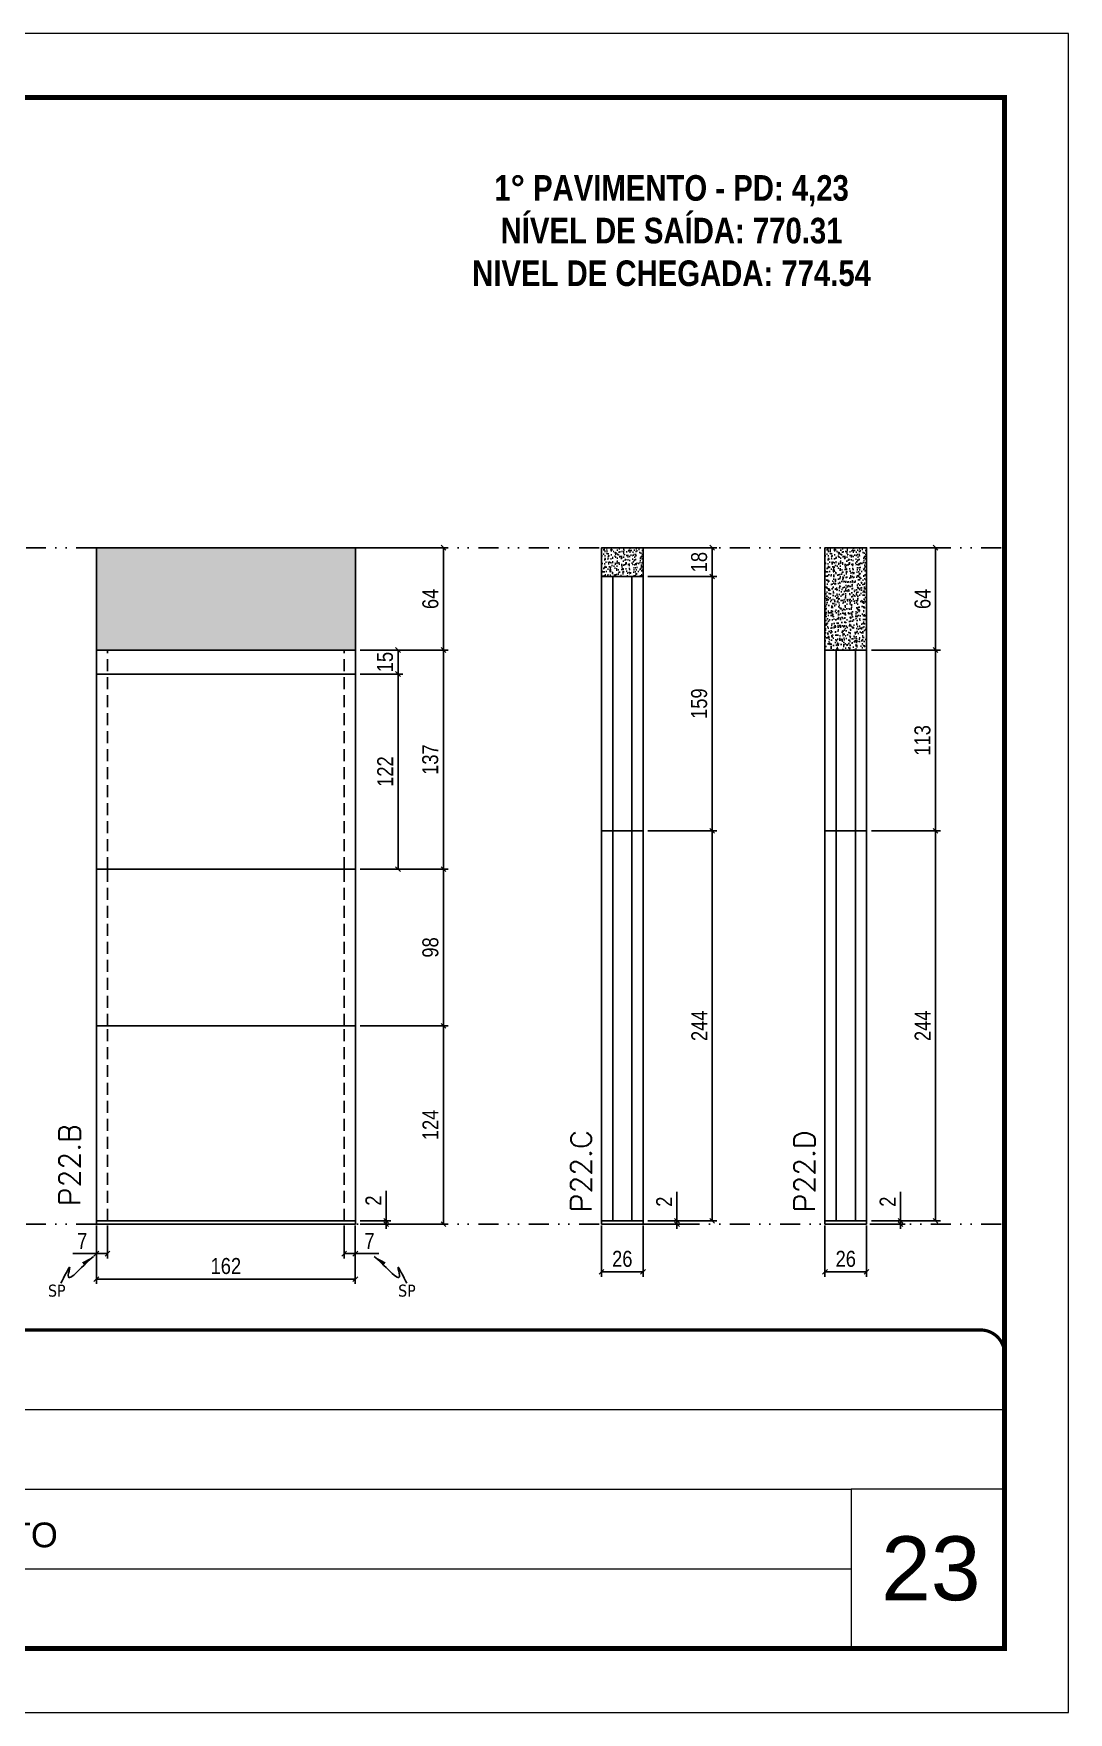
# Model space of a CAD drawing. Header units: millimetres. Extents: x 787 to 8287, y -592 to 17063.
# Drawn here: x 5447 to 6094, y 5151 to 6201 of the extents above; entities that cross this region are included whole.
import ezdxf

# ---------------------------------------------------------------- set-up
doc = ezdxf.new("R2010")
doc.units = ezdxf.units.MM
for name, pattern in [('CONTINUO', [0]), ('DASHED', [0.75, 0.5, -0.25]), ('DIVIDE2', [0.625, 0.25, -0.125, 0, -0.125, 0, -0.125]), ('HIDDEN', [0.375, 0.25, -0.125])]:
    doc.linetypes.add(name, pattern=pattern)
for name, color, linetype, lineweight in [('CARIMBO', 255, 'Continuous', 9), ('Folhas', 255, 'Continuous', 9), ('SARRAFO DE PRESSAO', 251, 'DASHED', 9), ('Texto Seção', 7, 'Continuous', 15)]:
    doc.layers.add(name, color=color, linetype=linetype, lineweight=lineweight)
for name, color, linetype in [('COTA', 241, 'Continuous'), ('NOMENCLATURA', 7, 'Continuous'), ('Nível', 160, 'Continuous'), ('Painéis', 200, 'Continuous'), ('SARR_2.2x7', 40, 'Continuous'), ('Sarrafo de Pressão', 42, 'HIDDEN'), ('texto', 7, 'Continuous')]:
    doc.layers.add(name, color=color, linetype=linetype)
doc.styles.add('ARIAL', font='arial.ttf')
doc.styles.add('COTA TECNICA', font='techl___.ttf', dxfattribs={"height": 10})
doc.styles.add('COTA TECNICA-50', font='techl___.ttf', dxfattribs={"height": 10})
doc.styles.add('REGUA-120', font='ROMANS.shx', dxfattribs={"height": 15})
doc.styles.add('ROMANC', font='techb___.ttf', dxfattribs={"height": 2.5})
doc.styles.get("Standard").update_dxf_attribs({"font": 'arial.ttf'})
doc.dimstyles.new('COTA PAINEL-50', dxfattribs={"dimtxt": 10, "dimasz": 3, "dimexe": 3, "dimexo": 3, "dimgap": 3, "dimtad": 1, "dimdec": 1, "dimzin": 12, "dimdsep": 46, "dimtxsty": 'COTA TECNICA-50', "dimblk1": 'OBLIQUE', "dimblk2": 'OBLIQUE', "dimsah": 1, "dimcen": 0.9, "dimclrd": 4, "dimclre": 4, "dimclrt": 240, "dimadec": 1, "dimazin": 3, "dimtfac": 1, "dimtdec": 1, "dimtmove": 0, "dimatfit": 3, "dimfxl": 0, "dimtolj": 1, "dimtzin": 12, "dimarcsym": 0})
doc.dimstyles.new('PAINEL', dxfattribs={"dimtxt": 10, "dimasz": 3, "dimexe": 3, "dimexo": 3, "dimgap": 3, "dimtad": 1, "dimdec": 1, "dimzin": 12, "dimdsep": 46, "dimtxsty": 'COTA TECNICA', "dimblk1": 'OBLIQUE', "dimblk2": 'OBLIQUE', "dimsah": 1, "dimcen": 0.9, "dimclrd": 4, "dimclre": 4, "dimclrt": 240, "dimadec": 1, "dimazin": 3, "dimtfac": 1, "dimtdec": 1, "dimtmove": 0, "dimatfit": 3, "dimfxl": 0, "dimtolj": 1, "dimtzin": 12, "dimarcsym": 0})
doc.dimstyles.get("Standard").update_dxf_attribs({"dimtxt": 0.18, "dimasz": 0.18, "dimexe": 0.18, "dimexo": 0.0625, "dimgap": 0.09, "dimtad": 0, "dimtih": 1, "dimtoh": 1, "dimdec": 4, "dimzin": 0, "dimdsep": 46, "dimtxsty": 'Standard', "dimcen": 0.09, "dimadec": 0, "dimazin": 0, "dimtfac": 1, "dimtdec": 4, "dimtofl": 0, "dimtmove": 0, "dimatfit": 3, "dimfxl": 0, "dimtolj": 1, "dimtzin": 0, "dimarcsym": 0})

# ---------------------------------------------------------------- blocks, each defined once
blk = doc.blocks.new('9999999999')
at = {"color": 30, "linetype": 'CONTINUO'}
for p, q in [((98564.6, 34379.6), (99584, 34379.6)), ((98564.6, 34329.8), (99488, 34329.8)), ((99584, 34329.8), (99488, 34329.8)), ((99488, 34329.8), (99488, 34230.2)), ((98564.6, 34280), (99488, 34280))]:
    blk.add_line(p, q, dxfattribs=at)
at = {"color": 30, "linetype": 'CONTINUO', "const_width": 2}
blk.add_lwpolyline([(99584, 34230.2), (99584, 34414.4, 0.414214), (99569, 34429.4), (98229, 34429.4, 0.414214), (98214, 34414.4), (98214, 34245.2, 0.414214), (98229, 34230.2), (99584, 34230.2)], format="xyb", dxfattribs=at)
at = {"layer": 'Folhas'}
blk.add_lwpolyline([(98139, 34190.2), (99624, 34190.2), (99624, 35240.2), (98139, 35240.2)], close=True, dxfattribs=at)
at = {"layer": 'Folhas', "color": 30, "const_width": 3}
blk.add_lwpolyline([(98214, 34230.2), (99584, 34230.2), (99584, 35200.2), (98214, 35200.2)], close=True, dxfattribs=at)
at = {"color": 7, "linetype": 'Continuous', "ltscale": 5, "style": 'ARIAL'}
blk.add_text('1° PAVIMENTO', height=15.483, dxfattribs=at).set_placement((98837.7, 34293.5))
blk = doc.blocks.new('_Oblique')
at = {"color": 0, "linetype": 'ByBlock', "lineweight": -2}
blk.add_line((-0.5, -0.5), (0.5, 0.5), dxfattribs=at)
blk = doc.blocks.new('*D601')
at = {"layer": 'COTA', "color": 4, "lineweight": -2}
for p, q in [((5485.9, 5455.7), (5485.9, 5419.3)), ((5647.9, 5455.7), (5647.9, 5419.3)), ((5647.9, 5422.3), (5485.9, 5422.3))]:
    blk.add_line(p, q, dxfattribs=at)
at = {"layer": 'Defpoints', "color": 0}
for p in [(5485.9, 5458.7), (5647.9, 5458.7), (5485.9, 5422.3)]:
    blk.add_point(p, dxfattribs=at)
at = {"layer": 'COTA', "color": 4, "lineweight": -2, "xscale": 3, "yscale": 3, "zscale": 3, "rotation": 180}
blk.add_blockref('_Oblique', (5485.9, 5422.3), dxfattribs=at)
at = {"layer": 'COTA', "color": 4, "lineweight": -2, "xscale": 3, "yscale": 3, "zscale": 3}
blk.add_blockref('_Oblique', (5647.9, 5422.3), dxfattribs=at)
at = {"layer": 'COTA', "color": 240, "insert": (5566.9, 5430.4), "char_height": 10, "attachment_point": 5, "style": 'COTA TECNICA'}
blk.add_mtext('\\A1;162', dxfattribs=at)
blk = doc.blocks.new('*D602')
at = {"layer": 'COTA', "color": 4, "lineweight": -2}
for p, q in [((5640.9, 5455.7), (5640.9, 5435.2)), ((5647.9, 5453.7), (5647.9, 5435.2)), ((5640.9, 5438.2), (5647.9, 5438.2)), ((5647.9, 5438.2), (5662.7, 5438.2))]:
    blk.add_line(p, q, dxfattribs=at)
at = {"layer": 'Defpoints', "color": 0}
for p in [(5640.9, 5458.7), (5647.9, 5456.7), (5647.9, 5438.2)]:
    blk.add_point(p, dxfattribs=at)
at = {"layer": 'COTA', "color": 4, "lineweight": -2, "xscale": 3, "yscale": 3, "zscale": 3, "rotation": 180}
blk.add_blockref('_Oblique', (5640.9, 5438.2), dxfattribs=at)
at = {"layer": 'COTA', "color": 4, "lineweight": -2, "xscale": 3, "yscale": 3, "zscale": 3}
blk.add_blockref('_Oblique', (5647.9, 5438.2), dxfattribs=at)
at = {"layer": 'COTA', "color": 240, "insert": (5656.8, 5446.2), "char_height": 10, "attachment_point": 5, "style": 'COTA TECNICA-50'}
blk.add_mtext('\\A1;7', dxfattribs=at)
blk = doc.blocks.new('*D603')
at = {"layer": 'COTA', "color": 4, "lineweight": -2}
for p, q in [((5485.9, 5453.7), (5485.9, 5435.2)), ((5492.9, 5455.7), (5492.9, 5435.2)), ((5485.9, 5438.2), (5471.2, 5438.2)), ((5492.9, 5438.2), (5485.9, 5438.2))]:
    blk.add_line(p, q, dxfattribs=at)
at = {"layer": 'Defpoints', "color": 0}
for p in [(5485.9, 5456.7), (5492.9, 5458.7), (5485.9, 5438.2)]:
    blk.add_point(p, dxfattribs=at)
at = {"layer": 'COTA', "color": 4, "lineweight": -2, "xscale": 3, "yscale": 3, "zscale": 3, "rotation": 180}
blk.add_blockref('_Oblique', (5485.9, 5438.2), dxfattribs=at)
at = {"layer": 'COTA', "color": 4, "lineweight": -2, "xscale": 3, "yscale": 3, "zscale": 3}
blk.add_blockref('_Oblique', (5492.9, 5438.2), dxfattribs=at)
at = {"layer": 'COTA', "color": 240, "insert": (5477.1, 5446.2), "char_height": 10, "attachment_point": 5, "style": 'COTA TECNICA-50'}
blk.add_mtext('\\A1;7', dxfattribs=at)
blk = doc.blocks.new('*D604')
at = {"layer": 'COTA', "color": 4, "linetype": 'ByBlock', "lineweight": -2}
for p, q in [((5650.9, 5580.7), (5706, 5580.7)), ((5703, 5456.7), (5703, 5580.7)), ((5650.9, 5456.7), (5706, 5456.7))]:
    blk.add_line(p, q, dxfattribs=at)
at = {"layer": 'Defpoints', "color": 0, "linetype": 'ByBlock'}
for p in [(5647.9, 5580.7), (5703, 5580.7), (5647.9, 5456.7)]:
    blk.add_point(p, dxfattribs=at)
at = {"layer": 'COTA', "color": 4, "linetype": 'ByBlock', "lineweight": -2, "xscale": 3, "yscale": 3, "zscale": 3}
for p, rotation in [((5703, 5580.7), 90), ((5703, 5456.7), 270)]:
    blk.add_blockref('_Oblique', p, dxfattribs=dict(at, rotation=rotation))
at = {"layer": 'COTA', "color": 240, "linetype": 'ByBlock', "insert": (5694.9, 5518.7), "char_height": 10, "attachment_point": 5, "rotation": 90, "style": 'COTA TECNICA'}
blk.add_mtext('\\A1;124', dxfattribs=at)
blk = doc.blocks.new('*D605')
at = {"layer": 'COTA', "color": 4, "lineweight": -2}
for p, q in [((5667.2, 5458.7), (5667.2, 5477.5)), ((5650.9, 5458.7), (5670.2, 5458.7)), ((5650.9, 5456.7), (5670.2, 5456.7)), ((5667.2, 5456.7), (5667.2, 5458.7)), ((5667.2, 5456.7), (5667.2, 5453.7))]:
    blk.add_line(p, q, dxfattribs=at)
at = {"layer": 'Defpoints', "color": 0}
for p in [(5647.9, 5458.7), (5647.9, 5456.7), (5667.2, 5456.7)]:
    blk.add_point(p, dxfattribs=at)
at = {"layer": 'COTA', "color": 4, "lineweight": -2, "xscale": 3, "yscale": 3, "zscale": 3}
for p, rotation in [((5667.2, 5458.7), 270), ((5667.2, 5456.7), 90)]:
    blk.add_blockref('_Oblique', p, dxfattribs=dict(at, rotation=rotation))
at = {"layer": 'COTA', "color": 240, "insert": (5659.2, 5471.4), "char_height": 10, "attachment_point": 5, "rotation": 90, "style": 'COTA TECNICA-50'}
blk.add_mtext('\\A1;2', dxfattribs=at)
blk = doc.blocks.new('*D606')
at = {"layer": 'COTA', "color": 4, "linetype": 'ByBlock', "lineweight": -2}
for p, q in [((5650.9, 5580.7), (5706, 5580.7)), ((5703, 5456.7), (5703, 5580.7)), ((5650.9, 5456.7), (5706, 5456.7))]:
    blk.add_line(p, q, dxfattribs=at)
at = {"layer": 'Defpoints', "color": 0, "linetype": 'ByBlock'}
for p in [(5647.9, 5580.7), (5703, 5580.7), (5647.9, 5456.7)]:
    blk.add_point(p, dxfattribs=at)
at = {"layer": 'COTA', "color": 4, "linetype": 'ByBlock', "lineweight": -2, "xscale": 3, "yscale": 3, "zscale": 3}
for p, rotation in [((5703, 5580.7), 90), ((5703, 5456.7), 270)]:
    blk.add_blockref('_Oblique', p, dxfattribs=dict(at, rotation=rotation))
at = {"layer": 'COTA', "color": 240, "linetype": 'ByBlock', "insert": (5694.9, 5518.7), "char_height": 10, "attachment_point": 5, "rotation": 90, "style": 'COTA TECNICA'}
blk.add_mtext('\\A1;124', dxfattribs=at)
blk = doc.blocks.new('*D607')
at = {"layer": 'COTA', "color": 4, "lineweight": -2}
for p, q in [((5650.9, 5678.7), (5706, 5678.7)), ((5703, 5580.7), (5703, 5678.7)), ((5650.9, 5580.7), (5706, 5580.7))]:
    blk.add_line(p, q, dxfattribs=at)
at = {"layer": 'Defpoints', "color": 0}
for p in [(5647.9, 5678.7), (5703, 5678.7), (5647.9, 5580.7)]:
    blk.add_point(p, dxfattribs=at)
at = {"layer": 'COTA', "color": 4, "lineweight": -2, "xscale": 3, "yscale": 3, "zscale": 3}
for p, rotation in [((5703, 5678.7), 90), ((5703, 5580.7), 270)]:
    blk.add_blockref('_Oblique', p, dxfattribs=dict(at, rotation=rotation))
at = {"layer": 'COTA', "color": 240, "insert": (5694.9, 5629.7), "char_height": 10, "attachment_point": 5, "rotation": 90, "style": 'COTA TECNICA-50'}
blk.add_mtext('\\A1;98', dxfattribs=at)
blk = doc.blocks.new('*D608')
at = {"layer": 'COTA', "color": 4, "lineweight": -2}
for p, q in [((5616.9, 5879.7), (5706, 5879.7)), ((5703, 5815.7), (5703, 5879.7)), ((5650.9, 5815.7), (5706, 5815.7))]:
    blk.add_line(p, q, dxfattribs=at)
at = {"layer": 'Defpoints', "color": 0}
for p in [(5613.9, 5879.7), (5703, 5879.7), (5647.9, 5815.7)]:
    blk.add_point(p, dxfattribs=at)
at = {"layer": 'COTA', "color": 4, "lineweight": -2, "xscale": 3, "yscale": 3, "zscale": 3}
for p, rotation in [((5703, 5879.7), 90), ((5703, 5815.7), 270)]:
    blk.add_blockref('_Oblique', p, dxfattribs=dict(at, rotation=rotation))
at = {"layer": 'COTA', "color": 240, "insert": (5694.9, 5847.7), "char_height": 10, "attachment_point": 5, "rotation": 90, "style": 'COTA TECNICA-50'}
blk.add_mtext('\\A1;64', dxfattribs=at)
blk = doc.blocks.new('*D609')
at = {"layer": 'COTA', "color": 4, "lineweight": -2}
for p, q in [((5650.9, 5815.7), (5706, 5815.7)), ((5703, 5815.7), (5703, 5678.7)), ((5650.9, 5678.7), (5706, 5678.7))]:
    blk.add_line(p, q, dxfattribs=at)
at = {"layer": 'Defpoints', "color": 0}
for p in [(5647.9, 5815.7), (5647.9, 5678.7), (5703, 5678.7)]:
    blk.add_point(p, dxfattribs=at)
at = {"layer": 'COTA', "color": 4, "lineweight": -2, "xscale": 3, "yscale": 3, "zscale": 3}
for p, rotation in [((5703, 5815.7), 90), ((5703, 5678.7), 270)]:
    blk.add_blockref('_Oblique', p, dxfattribs=dict(at, rotation=rotation))
at = {"layer": 'COTA', "color": 240, "insert": (5694.8, 5747.2), "char_height": 10, "attachment_point": 5, "rotation": 90, "style": 'COTA TECNICA-50'}
blk.add_mtext('\\A1;137', dxfattribs=at)
blk = doc.blocks.new('*D616')
at = {"layer": 'COTA', "color": 4, "lineweight": -2}
for p, q in [((5941.7, 5455.7), (5941.7, 5423.8)), ((5967.7, 5455.7), (5967.7, 5423.8)), ((5941.7, 5426.8), (5967.7, 5426.8))]:
    blk.add_line(p, q, dxfattribs=at)
at = {"layer": 'Defpoints', "color": 0}
for p in [(5941.7, 5458.7), (5967.7, 5458.7), (5967.7, 5426.8)]:
    blk.add_point(p, dxfattribs=at)
at = {"layer": 'COTA', "color": 4, "lineweight": -2, "xscale": 3, "yscale": 3, "zscale": 3, "rotation": 180}
blk.add_blockref('_Oblique', (5941.7, 5426.8), dxfattribs=at)
at = {"layer": 'COTA', "color": 4, "lineweight": -2, "xscale": 3, "yscale": 3, "zscale": 3}
blk.add_blockref('_Oblique', (5967.7, 5426.8), dxfattribs=at)
at = {"layer": 'COTA', "color": 240, "insert": (5954.7, 5434.9), "char_height": 10, "attachment_point": 5, "style": 'COTA TECNICA'}
blk.add_mtext('\\A1;26', dxfattribs=at)
blk = doc.blocks.new('*D617')
at = {"layer": 'COTA', "color": 4, "lineweight": -2}
for p, q in [((5988.9, 5458.7), (5988.9, 5476.8)), ((5970.7, 5458.7), (5991.9, 5458.7)), ((5970.7, 5456.7), (5991.9, 5456.7)), ((5988.9, 5456.7), (5988.9, 5458.7)), ((5988.9, 5456.7), (5988.9, 5453.7))]:
    blk.add_line(p, q, dxfattribs=at)
at = {"layer": 'Defpoints', "color": 0}
for p in [(5967.7, 5458.7), (5967.7, 5456.7), (5988.9, 5458.7)]:
    blk.add_point(p, dxfattribs=at)
at = {"layer": 'COTA', "color": 4, "lineweight": -2, "xscale": 3, "yscale": 3, "zscale": 3}
for p, rotation in [((5988.9, 5458.7), 270), ((5988.9, 5456.7), 90)]:
    blk.add_blockref('_Oblique', p, dxfattribs=dict(at, rotation=rotation))
at = {"layer": 'COTA', "color": 240, "insert": (5980.9, 5470.7), "char_height": 10, "attachment_point": 5, "rotation": 90, "style": 'COTA TECNICA-50'}
blk.add_mtext('\\A1;2', dxfattribs=at)
blk = doc.blocks.new('*D1315')
at = {"layer": 'COTA', "color": 4, "linetype": 'ByBlock', "lineweight": -2}
for p, q in [((5970.7, 5879.7), (6013.9, 5879.7)), ((6010.9, 5879.7), (6010.9, 5815.7)), ((5970.7, 5815.7), (6013.9, 5815.7))]:
    blk.add_line(p, q, dxfattribs=at)
at = {"layer": 'Defpoints', "color": 0, "linetype": 'ByBlock'}
for p in [(5967.7, 5879.7), (5967.7, 5815.7), (6010.9, 5815.7)]:
    blk.add_point(p, dxfattribs=at)
at = {"layer": 'COTA', "color": 4, "linetype": 'ByBlock', "lineweight": -2, "xscale": 3, "yscale": 3, "zscale": 3}
for p, rotation in [((6010.9, 5879.7), 90), ((6010.9, 5815.7), 270)]:
    blk.add_blockref('_Oblique', p, dxfattribs=dict(at, rotation=rotation))
at = {"layer": 'COTA', "color": 240, "linetype": 'ByBlock', "insert": (6002.8, 5847.7), "char_height": 10, "attachment_point": 5, "rotation": 90, "style": 'COTA TECNICA'}
blk.add_mtext('\\A1;64', dxfattribs=at)
blk = doc.blocks.new('*D1319')
at = {"layer": 'COTA', "color": 4, "lineweight": -2}
for p, q in [((5970.7, 5702.7), (6013.9, 5702.7)), ((6010.9, 5458.7), (6010.9, 5702.7)), ((5970.7, 5458.7), (6013.9, 5458.7))]:
    blk.add_line(p, q, dxfattribs=at)
at = {"layer": 'Defpoints', "color": 0}
for p in [(5967.7, 5702.7), (6010.9, 5702.7), (5967.7, 5458.7)]:
    blk.add_point(p, dxfattribs=at)
at = {"layer": 'COTA', "color": 4, "lineweight": -2, "xscale": 3, "yscale": 3, "zscale": 3}
for p, rotation in [((6010.9, 5702.7), 90), ((6010.9, 5458.7), 270)]:
    blk.add_blockref('_Oblique', p, dxfattribs=dict(at, rotation=rotation))
at = {"layer": 'COTA', "color": 240, "insert": (6002.8, 5580.7), "char_height": 10, "attachment_point": 5, "rotation": 90, "style": 'COTA TECNICA-50'}
blk.add_mtext('\\A1;244', dxfattribs=at)
blk = doc.blocks.new('*D636')
at = {"layer": 'COTA', "color": 4, "lineweight": -2}
for p, q in [((5970.7, 5815.7), (6013.9, 5815.7)), ((6010.9, 5702.7), (6010.9, 5815.7)), ((5970.7, 5702.7), (6013.9, 5702.7))]:
    blk.add_line(p, q, dxfattribs=at)
at = {"layer": 'Defpoints', "color": 0}
for p in [(5967.7, 5815.7), (6010.9, 5815.7), (5967.7, 5702.7)]:
    blk.add_point(p, dxfattribs=at)
at = {"layer": 'COTA', "color": 4, "lineweight": -2, "xscale": 3, "yscale": 3, "zscale": 3}
for p, rotation in [((6010.9, 5815.7), 90), ((6010.9, 5702.7), 270)]:
    blk.add_blockref('_Oblique', p, dxfattribs=dict(at, rotation=rotation))
at = {"layer": 'COTA', "color": 240, "insert": (6002.7, 5759.2), "char_height": 10, "attachment_point": 5, "rotation": 90, "style": 'COTA TECNICA-50'}
blk.add_mtext('\\A1;113', dxfattribs=at)
blk = doc.blocks.new('*D637')
at = {"layer": 'COTA', "color": 4, "lineweight": -2}
for p, q in [((5650.9, 5815.7), (5677.6, 5815.7)), ((5674.6, 5800.7), (5674.6, 5815.7)), ((5650.9, 5800.7), (5677.6, 5800.7))]:
    blk.add_line(p, q, dxfattribs=at)
at = {"layer": 'Defpoints', "color": 0}
for p in [(5647.9, 5815.7), (5674.6, 5815.7), (5647.9, 5800.7)]:
    blk.add_point(p, dxfattribs=at)
at = {"layer": 'COTA', "color": 4, "lineweight": -2, "xscale": 3, "yscale": 3, "zscale": 3}
for p, rotation in [((5674.6, 5815.7), 90), ((5674.6, 5800.7), 270)]:
    blk.add_blockref('_Oblique', p, dxfattribs=dict(at, rotation=rotation))
at = {"layer": 'COTA', "color": 240, "insert": (5666.5, 5808.2), "char_height": 10, "attachment_point": 5, "rotation": 90, "style": 'COTA TECNICA'}
blk.add_mtext('\\A1;15', dxfattribs=at)
blk = doc.blocks.new('*D1320')
at = {"layer": 'COTA', "color": 4, "lineweight": -2}
for p, q in [((5650.9, 5800.7), (5677.6, 5800.7)), ((5674.6, 5800.7), (5674.6, 5678.7)), ((5650.9, 5678.7), (5677.6, 5678.7))]:
    blk.add_line(p, q, dxfattribs=at)
at = {"layer": 'Defpoints', "color": 0}
for p in [(5647.9, 5800.7), (5647.9, 5678.7), (5674.6, 5678.7)]:
    blk.add_point(p, dxfattribs=at)
at = {"layer": 'COTA', "color": 4, "lineweight": -2, "xscale": 3, "yscale": 3, "zscale": 3}
for p, rotation in [((5674.6, 5800.7), 90), ((5674.6, 5678.7), 270)]:
    blk.add_blockref('_Oblique', p, dxfattribs=dict(at, rotation=rotation))
at = {"layer": 'COTA', "color": 240, "insert": (5666.6, 5739.7), "char_height": 10, "attachment_point": 5, "rotation": 90, "style": 'COTA TECNICA'}
blk.add_mtext('\\A1;122', dxfattribs=at)
blk = doc.blocks.new('*D638')
at = {"layer": 'COTA', "color": 4, "lineweight": -2}
for p, q in [((5801.9, 5455.7), (5801.9, 5423.8)), ((5827.9, 5455.7), (5827.9, 5423.8)), ((5801.9, 5426.8), (5827.9, 5426.8))]:
    blk.add_line(p, q, dxfattribs=at)
at = {"layer": 'Defpoints', "color": 0}
for p in [(5801.9, 5458.7), (5827.9, 5458.7), (5827.9, 5426.8)]:
    blk.add_point(p, dxfattribs=at)
at = {"layer": 'COTA', "color": 4, "lineweight": -2, "xscale": 3, "yscale": 3, "zscale": 3, "rotation": 180}
blk.add_blockref('_Oblique', (5801.9, 5426.8), dxfattribs=at)
at = {"layer": 'COTA', "color": 4, "lineweight": -2, "xscale": 3, "yscale": 3, "zscale": 3}
blk.add_blockref('_Oblique', (5827.9, 5426.8), dxfattribs=at)
at = {"layer": 'COTA', "color": 240, "insert": (5814.9, 5434.9), "char_height": 10, "attachment_point": 5, "style": 'COTA TECNICA'}
blk.add_mtext('\\A1;26', dxfattribs=at)
blk = doc.blocks.new('*D639')
at = {"layer": 'COTA', "color": 4, "lineweight": -2}
for p, q in [((5849.1, 5458.7), (5849.1, 5476.8)), ((5830.9, 5458.7), (5852.1, 5458.7)), ((5830.9, 5456.7), (5852.1, 5456.7)), ((5849.1, 5456.7), (5849.1, 5458.7)), ((5849.1, 5456.7), (5849.1, 5453.7))]:
    blk.add_line(p, q, dxfattribs=at)
at = {"layer": 'Defpoints', "color": 0}
for p in [(5827.9, 5458.7), (5827.9, 5456.7), (5849.1, 5458.7)]:
    blk.add_point(p, dxfattribs=at)
at = {"layer": 'COTA', "color": 4, "lineweight": -2, "xscale": 3, "yscale": 3, "zscale": 3}
for p, rotation in [((5849.1, 5458.7), 270), ((5849.1, 5456.7), 90)]:
    blk.add_blockref('_Oblique', p, dxfattribs=dict(at, rotation=rotation))
at = {"layer": 'COTA', "color": 240, "insert": (5841.1, 5470.7), "char_height": 10, "attachment_point": 5, "rotation": 90, "style": 'COTA TECNICA-50'}
blk.add_mtext('\\A1;2', dxfattribs=at)
blk = doc.blocks.new('*D1321')
at = {"layer": 'COTA', "color": 4, "linetype": 'ByBlock', "lineweight": -2}
for p, q in [((5830.9, 5879.7), (5874.1, 5879.7)), ((5871.1, 5879.7), (5871.1, 5861.7)), ((5830.9, 5861.7), (5874.1, 5861.7))]:
    blk.add_line(p, q, dxfattribs=at)
at = {"layer": 'Defpoints', "color": 0, "linetype": 'ByBlock'}
for p in [(5827.9, 5879.7), (5827.9, 5861.7), (5871.1, 5861.7)]:
    blk.add_point(p, dxfattribs=at)
at = {"layer": 'COTA', "color": 4, "linetype": 'ByBlock', "lineweight": -2, "xscale": 3, "yscale": 3, "zscale": 3}
for p, rotation in [((5871.1, 5879.7), 90), ((5871.1, 5861.7), 270)]:
    blk.add_blockref('_Oblique', p, dxfattribs=dict(at, rotation=rotation))
at = {"layer": 'COTA', "color": 240, "linetype": 'ByBlock', "insert": (5863, 5870.7), "char_height": 10, "attachment_point": 5, "rotation": 90, "style": 'COTA TECNICA'}
blk.add_mtext('\\A1;18', dxfattribs=at)
blk = doc.blocks.new('*D1322')
at = {"layer": 'COTA', "color": 4, "lineweight": -2}
for p, q in [((5830.9, 5702.7), (5874.1, 5702.7)), ((5871.1, 5458.7), (5871.1, 5702.7)), ((5830.9, 5458.7), (5874.1, 5458.7))]:
    blk.add_line(p, q, dxfattribs=at)
at = {"layer": 'Defpoints', "color": 0}
for p in [(5827.9, 5702.7), (5871.1, 5702.7), (5827.9, 5458.7)]:
    blk.add_point(p, dxfattribs=at)
at = {"layer": 'COTA', "color": 4, "lineweight": -2, "xscale": 3, "yscale": 3, "zscale": 3}
for p, rotation in [((5871.1, 5702.7), 90), ((5871.1, 5458.7), 270)]:
    blk.add_blockref('_Oblique', p, dxfattribs=dict(at, rotation=rotation))
at = {"layer": 'COTA', "color": 240, "insert": (5863.1, 5580.7), "char_height": 10, "attachment_point": 5, "rotation": 90, "style": 'COTA TECNICA-50'}
blk.add_mtext('\\A1;244', dxfattribs=at)
blk = doc.blocks.new('*D640')
at = {"layer": 'COTA', "color": 4, "lineweight": -2}
for p, q in [((5830.9, 5861.7), (5874.1, 5861.7)), ((5871.1, 5702.7), (5871.1, 5861.7)), ((5830.9, 5702.7), (5874.1, 5702.7))]:
    blk.add_line(p, q, dxfattribs=at)
at = {"layer": 'Defpoints', "color": 0}
for p in [(5827.9, 5861.7), (5871.1, 5861.7), (5827.9, 5702.7)]:
    blk.add_point(p, dxfattribs=at)
at = {"layer": 'COTA', "color": 4, "lineweight": -2, "xscale": 3, "yscale": 3, "zscale": 3}
for p, rotation in [((5871.1, 5861.7), 90), ((5871.1, 5702.7), 270)]:
    blk.add_blockref('_Oblique', p, dxfattribs=dict(at, rotation=rotation))
at = {"layer": 'COTA', "color": 240, "insert": (5863, 5782.2), "char_height": 10, "attachment_point": 5, "rotation": 90, "style": 'COTA TECNICA-50'}
blk.add_mtext('\\A1;159', dxfattribs=at)

msp = doc.modelspace()

# ---------------------------------------------------------------- hatches: boundary and pattern name
at = {"layer": 'COTA', "linetype": 'ByBlock'}
h = msp.add_hatch(dxfattribs=at)
h.set_pattern_fill('AR-CONC', color=256, scale=0.03)
h.set_pattern_definition([(50, (-2889.1653, 1767.6855), (5.46554, -0.4781726), [0.5715, -6.2865]), (355, (-2889.165, 1767.6855), (-1.0573026, 5.7317054), [0.4572, -5.0292175]), (100.451445, (-2888.71, 1767.6456), (4.4082374, 5.2535326), [0.4857003, -5.3427073]), (46.1842, (-2889.165, 1769.2095), (8.132371, -1.26127), [0.85725, -9.42975]), (96.63556, (-2888.4876, 1769.104), (7.122124, 7.422784), [0.728551, -8.014068]), (351.18415, (-2889.165, 1769.2095), (7.122124, 7.422784), [0.685799, -7.543792]), (21, (-2888.4033, 1768.8285), (4.5484317, -3.067956), [0.5715, -6.2865]), (326, (-2888.403, 1768.8285), (1.854061, 5.525639), [0.4572, -5.0292]), (71.451445, (-2888.024, 1768.573), (6.4024926, 2.457683), [0.4857003, -5.342698]), (37.5, (-2889.1653, 1767.6855), (0.0926581, 2.53665117), [0, -4.96824, 0, -5.1054, 0, -5.04825]), (7.5, (-2889.1653, 1767.6855), (2.0045899, 3.00541724), [0, -2.91084, 0, -4.85394, 0, -1.92405]), (327.5, (-2890.8645, 1767.6855), (4.06771786, -0.1718623), [0, -1.905, 0, -5.9436, 0, -7.8867]), (317.5, (-2891.6265, 1767.6855), (4.4438754, 0.7627947), [0, -2.4765, 0, -3.94716, 0, -5.6007])])
h.paths.add_polyline_path([(5485.92, 5879.68), (5485.92, 5815.68), (5647.92, 5815.68), (5647.92, 5879.68)])
h = msp.add_hatch(dxfattribs=at)
h.set_pattern_fill('AR-CONC', color=256, scale=0.03)
h.set_pattern_definition([(50, (-3287.1943, 1731.6855), (5.46554, -0.4781726), [0.5715, -6.2865]), (355, (-3287.1943, 1731.6855), (-1.0573026, 5.7317054), [0.4572, -5.0292175]), (100.451445, (-3286.739, 1731.6456), (4.4082374, 5.2535326), [0.4857003, -5.3427073]), (46.1842, (-3287.194, 1733.2095), (8.132371, -1.26127), [0.85725, -9.42975]), (96.63556, (-3286.517, 1733.104), (7.122124, 7.422784), [0.728551, -8.014068]), (351.18415, (-3287.194, 1733.2095), (7.122124, 7.422784), [0.685799, -7.543792]), (21, (-3286.4323, 1732.8285), (4.5484317, -3.067956), [0.5715, -6.2865]), (326, (-3286.4323, 1732.8285), (1.854061, 5.525639), [0.4572, -5.0292]), (71.451445, (-3286.0533, 1732.573), (6.4024926, 2.457683), [0.4857003, -5.342698]), (37.5, (-3287.1943, 1731.6855), (0.0926581, 2.53665117), [0, -4.96824, 0, -5.1054, 0, -5.04825]), (7.5, (-3287.1943, 1731.6855), (2.0045899, 3.00541724), [0, -2.91084, 0, -4.85394, 0, -1.92405]), (327.5, (-3288.8936, 1731.6855), (4.06771786, -0.1718623), [0, -1.905, 0, -5.9436, 0, -7.8867]), (317.5, (-3289.6556, 1731.6855), (4.4438754, 0.7627947), [0, -2.4765, 0, -3.94716, 0, -5.6007])])
h.paths.add_polyline_path([(5827.93, 5879.68), (5801.93, 5879.68), (5801.93, 5861.65), (5827.93, 5861.65)])
h = msp.add_hatch(dxfattribs=at)
h.set_pattern_fill('AR-CONC', color=256, scale=0.03)
h.set_pattern_definition([(50, (-3147.43, 1731.6855), (5.46554, -0.4781726), [0.5715, -6.2865]), (355, (-3147.43, 1731.6855), (-1.0573026, 5.7317054), [0.4572, -5.0292175]), (100.451445, (-3146.9747, 1731.6456), (4.4082374, 5.2535326), [0.4857003, -5.3427073]), (46.1842, (-3147.43, 1733.2095), (8.132371, -1.26127), [0.85725, -9.42975]), (96.63556, (-3146.7525, 1733.104), (7.122124, 7.422784), [0.728551, -8.014068]), (351.18415, (-3147.43, 1733.2095), (7.122124, 7.422784), [0.685799, -7.543792]), (21, (-3146.668, 1732.8285), (4.5484317, -3.067956), [0.5715, -6.2865]), (326, (-3146.668, 1732.8285), (1.854061, 5.525639), [0.4572, -5.0292]), (71.451445, (-3146.289, 1732.573), (6.4024926, 2.457683), [0.4857003, -5.342698]), (37.5, (-3147.4302, 1731.6855), (0.0926581, 2.53665117), [0, -4.96824, 0, -5.1054, 0, -5.04825]), (7.5, (-3147.4302, 1731.6855), (2.0045899, 3.00541724), [0, -2.91084, 0, -4.85394, 0, -1.92405]), (327.5, (-3149.1295, 1731.6855), (4.06771786, -0.1718623), [0, -1.905, 0, -5.9436, 0, -7.8867]), (317.5, (-3149.8915, 1731.6855), (4.4438754, 0.7627947), [0, -2.4765, 0, -3.94716, 0, -5.6007])])
h.paths.add_polyline_path([(5967.69, 5879.68), (5941.69, 5879.68), (5941.69, 5815.65), (5967.69, 5815.65)])

# ---------------------------------------------------------------- linework, layer by layer
for p, q in [((5485.92, 5879.68), (5485.92, 5879.68)), ((5485.92, 5815.68), (5485.92, 5879.68)), ((5485.92, 5879.68), (5647.92, 5879.68)), ((5647.92, 5815.68), (5647.92, 5879.68))]:
    msp.add_line(p, q, dxfattribs=at)
for points in [[(5801.93, 5861.65), (5827.93, 5861.65), (5827.93, 5879.68), (5801.93, 5879.68)], [(5941.69, 5815.65), (5967.69, 5815.65), (5967.69, 5879.68), (5941.69, 5879.68)]]:
    msp.add_lwpolyline(points, close=True, dxfattribs=at)
at = {"layer": 'Nível', "color": 4, "linetype": 'DIVIDE2', "ltscale": 50}
for p, q in [((5033.04, 5879.68), (6054, 5879.68)), ((5033.04, 5456.68), (6054, 5456.68))]:
    msp.add_line(p, q, dxfattribs=at)
at = {"layer": 'Painéis'}
for p, q in [((5801.93, 5861.65), (5801.93, 5458.68)), ((5801.93, 5861.65), (5827.93, 5861.65)), ((5827.93, 5861.65), (5801.93, 5861.65)), ((5827.93, 5861.65), (5827.93, 5458.68)), ((5941.69, 5815.65), (5941.69, 5458.68)), ((5941.69, 5815.65), (5967.69, 5815.65)), ((5967.69, 5815.65), (5941.69, 5815.65)), ((5967.69, 5815.65), (5967.69, 5458.68)), ((5647.92, 5800.68), (5485.92, 5800.68)), ((5801.93, 5702.68), (5827.93, 5702.68)), ((5941.69, 5702.68), (5967.69, 5702.68)), ((5801.93, 5458.68), (5827.93, 5458.68)), ((5801.93, 5458.68), (5827.93, 5458.68)), ((5801.93, 5456.68), (5801.93, 5458.68)), ((5827.93, 5456.68), (5801.93, 5456.68)), ((5827.93, 5458.68), (5827.93, 5456.68)), ((5941.69, 5458.68), (5967.69, 5458.68)), ((5941.69, 5458.68), (5967.69, 5458.68)), ((5941.69, 5456.68), (5941.69, 5458.68)), ((5967.69, 5456.68), (5941.69, 5456.68)), ((5967.69, 5458.68), (5967.69, 5456.68))]:
    msp.add_line(p, q, dxfattribs=at)
for points in [[(5647.92, 5815.68), (5485.92, 5815.68), (5485.92, 5678.68), (5647.92, 5678.68)], [(5485.92, 5678.68), (5647.92, 5678.68), (5647.92, 5580.68), (5485.92, 5580.68)], [(5485.92, 5580.68), (5647.92, 5580.68), (5647.92, 5458.68), (5485.92, 5458.68)], [(5485.92, 5456.68), (5647.92, 5456.68), (5647.92, 5458.68), (5485.92, 5458.68)]]:
    msp.add_lwpolyline(points, close=True, dxfattribs=at)
at = {"layer": 'SARR_2.2x7'}
for p, q in [((5808.93, 5702.68), (5808.93, 5861.65)), ((5820.93, 5702.68), (5820.93, 5861.65)), ((5948.69, 5702.68), (5948.69, 5815.65)), ((5960.69, 5702.68), (5960.69, 5815.65)), ((5808.93, 5702.68), (5808.93, 5458.68)), ((5820.93, 5702.68), (5820.93, 5458.68)), ((5948.69, 5702.68), (5948.69, 5458.68)), ((5960.69, 5702.68), (5960.69, 5458.68))]:
    msp.add_line(p, q, dxfattribs=at)
at = {"layer": 'Sarrafo de Pressão', "ltscale": 30}
for p, q in [((5492.92, 5678.68), (5492.92, 5815.68)), ((5640.92, 5678.68), (5640.92, 5815.68)), ((5492.92, 5580.68), (5492.92, 5678.68)), ((5640.92, 5580.68), (5640.92, 5678.68)), ((5492.92, 5458.68), (5492.92, 5580.68)), ((5640.92, 5458.68), (5640.92, 5580.68))]:
    msp.add_line(p, q, dxfattribs=at)

# ---------------------------------------------------------------- block references
at = {"layer": 'SARRAFO DE PRESSAO', "color": 6, "linetype": 'ByBlock'}
msp.add_blockref('9999999999', (-93529.98, -29038.94), dxfattribs=at)

# ---------------------------------------------------------------- texts
at = {"layer": 'CARIMBO', "style": 'ARIAL'}
msp.add_text('23', height=40, dxfattribs=at).set_placement((5976.86, 5221.41))
at = {"layer": 'NOMENCLATURA', "color": 2, "insert": (5845.74, 6139.4), "char_height": 16, "attachment_point": 2, "style": 'ROMANC'}
msp.add_mtext_dynamic_manual_height_columns('\\P1° PAVIMENTO - PD: 4,23\\PNÍVEL DE SAÍDA: 770.31\\PNIVEL DE CHEGADA: 774.54', width=328.3607, gutter_width=1, heights=[0], dxfattribs=at)
at = {"layer": 'texto', "color": 0, "char_height": 7.5, "attachment_point": 5}
for insert in [(5461.15, 5415), (5680.17, 5415)]:
    msp.add_mtext('{\\fTahoma|b0|i0|c0|p34;\\C4;SP}', dxfattribs=dict(at, insert=insert))
at = {"layer": 'Texto Seção', "char_height": 13, "width": 285.3299, "attachment_point": 7, "rotation": 90, "style": 'REGUA-120'}
for s, insert in [('P22.B', (5475.68, 5467.93)), ('P22.C', (5795.63, 5464.09)), ('P22.D', (5935.4, 5464.09))]:
    msp.add_mtext(s, dxfattribs=dict(at, insert=insert))

# ---------------------------------------------------------------- dimensions: what is measured, and where the dimension line sits
at = {"layer": 'COTA'}
for base, p1, p2, angle, picture, middle in [((5703, 5879.68), (5647.92, 5815.68), (5613.92, 5879.68), 90, '*D608', (5694.9, 5847.68)), ((5871.14, 5861.65), (5827.93, 5702.68), (5827.93, 5861.65), 90, '*D640', (5863, 5782.17)), ((5703, 5678.68), (5647.92, 5815.68), (5647.92, 5678.68), 90, '*D609', (5694.78, 5747.18)), ((6010.9, 5815.65), (5967.69, 5702.68), (5967.69, 5815.65), 90, '*D636', (6002.69, 5759.17)), ((5871.14, 5702.68), (5827.93, 5458.68), (5827.93, 5702.68), 90, '*D1322', (5863.07, 5580.68)), ((6010.9, 5702.68), (5967.69, 5458.68), (5967.69, 5702.68), 90, '*D1319', (6002.83, 5580.68)), ((5703, 5678.68), (5647.92, 5580.68), (5647.92, 5678.68), 90, '*D607', (5694.9, 5629.68)), ((5485.92, 5438.17), (5492.92, 5458.68), (5485.92, 5456.68), 180, '*D603', (5477.06, 5446.24))]:
    dim = msp.add_linear_dim(base=base, p1=p1, p2=p2, angle=angle, dimstyle='COTA PAINEL-50', dxfattribs=at)
    dim.commit()
    dim.dimension.update_dxf_attribs({"geometry": picture, "text_midpoint": middle})
at = {"layer": 'COTA', "linetype": 'ByBlock'}
for base, p1, p2, picture, middle in [((5871.14, 5861.65), (5827.93, 5879.68), (5827.93, 5861.65), '*D1321', (5863.05, 5870.67)), ((6010.9, 5815.65), (5967.69, 5879.68), (5967.69, 5815.65), '*D1315', (6002.8, 5847.67))]:
    dim = msp.add_linear_dim(base=base, p1=p1, p2=p2, angle=90, dimstyle='PAINEL', dxfattribs=at)
    dim.commit()
    dim.dimension.update_dxf_attribs({"geometry": picture, "text_midpoint": middle})
at = {"layer": 'COTA'}
for base, p1, p2, dimstyle, picture, middle in [((5674.65, 5815.68), (5647.92, 5800.68), (5647.92, 5815.68), 'PAINEL', '*D637', (5674.65, 5808.18)), ((5674.65, 5678.68), (5647.92, 5800.68), (5647.92, 5678.68), 'PAINEL', '*D1320', (5674.65, 5739.68)), ((5667.18, 5456.68), (5647.92, 5458.68), (5647.92, 5456.68), 'COTA PAINEL-50', '*D605', (5667.18, 5471.42)), ((5849.12, 5458.68), (5827.93, 5456.68), (5827.93, 5458.68), 'COTA PAINEL-50', '*D639', (5849.12, 5470.73)), ((5988.89, 5458.68), (5967.69, 5456.68), (5967.69, 5458.68), 'COTA PAINEL-50', '*D617', (5988.89, 5470.73))]:
    dim = msp.add_linear_dim(base=base, p1=p1, p2=p2, angle=90, dimstyle=dimstyle, dxfattribs=at)
    dim.commit()
    dim.dimension.update_dxf_attribs({"geometry": picture, "text_midpoint": middle, "dimtype": 160})
at = {"layer": 'COTA', "linetype": 'ByBlock'}
for picture in ['*D604', '*D606']:
    dim = msp.add_aligned_dim(p1=(5647.92, 5456.68), p2=(5647.92, 5580.68), distance=-55.08, dimstyle='PAINEL', dxfattribs=at)
    dim.commit()
    dim.dimension.update_dxf_attribs({"geometry": picture, "text_midpoint": (5694.93, 5518.68)})
at = {"layer": 'COTA'}
dim = msp.add_linear_dim(base=(5485.92, 5422.32), p1=(5647.92, 5458.68), p2=(5485.92, 5458.68), angle=180, dimstyle='PAINEL', override={"dimarcsym": 2}, dxfattribs=at)
dim.commit()
dim.dimension.update_dxf_attribs({"geometry": '*D601', "text_midpoint": (5566.92, 5430.42)})
dim = msp.add_linear_dim(base=(5647.92, 5438.17), p1=(5640.92, 5458.68), p2=(5647.92, 5456.68), dimstyle='COTA PAINEL-50', dxfattribs=at)
dim.commit()
dim.dimension.update_dxf_attribs({"geometry": '*D602', "text_midpoint": (5656.79, 5446.24)})
for base, p1, p2, picture, middle in [((5827.93, 5426.78), (5801.93, 5458.68), (5827.93, 5458.68), '*D638', (5814.93, 5434.89)), ((5967.69, 5426.78), (5941.69, 5458.68), (5967.69, 5458.68), '*D616', (5954.69, 5434.89))]:
    dim = msp.add_linear_dim(base=base, p1=p1, p2=p2, dimstyle='PAINEL', override={"dimarcsym": 2}, dxfattribs=at)
    dim.commit()
    dim.dimension.update_dxf_attribs({"geometry": picture, "text_midpoint": middle})

# ---------------------------------------------------------------- leaders
at = {"layer": 'COTA', "path_type": 1}
for points in [[(5484.09, 5436.5), (5468.31, 5424.66), (5469.23, 5429.47), (5463.68, 5419.69)], [(5659.75, 5436.5), (5675.54, 5424.66), (5674.61, 5429.47), (5680.16, 5419.69)]]:
    msp.add_leader(points, dimstyle='Standard', override={"dimasz": 8}, dxfattribs=at)

doc.saveas('drawing.dxf')
